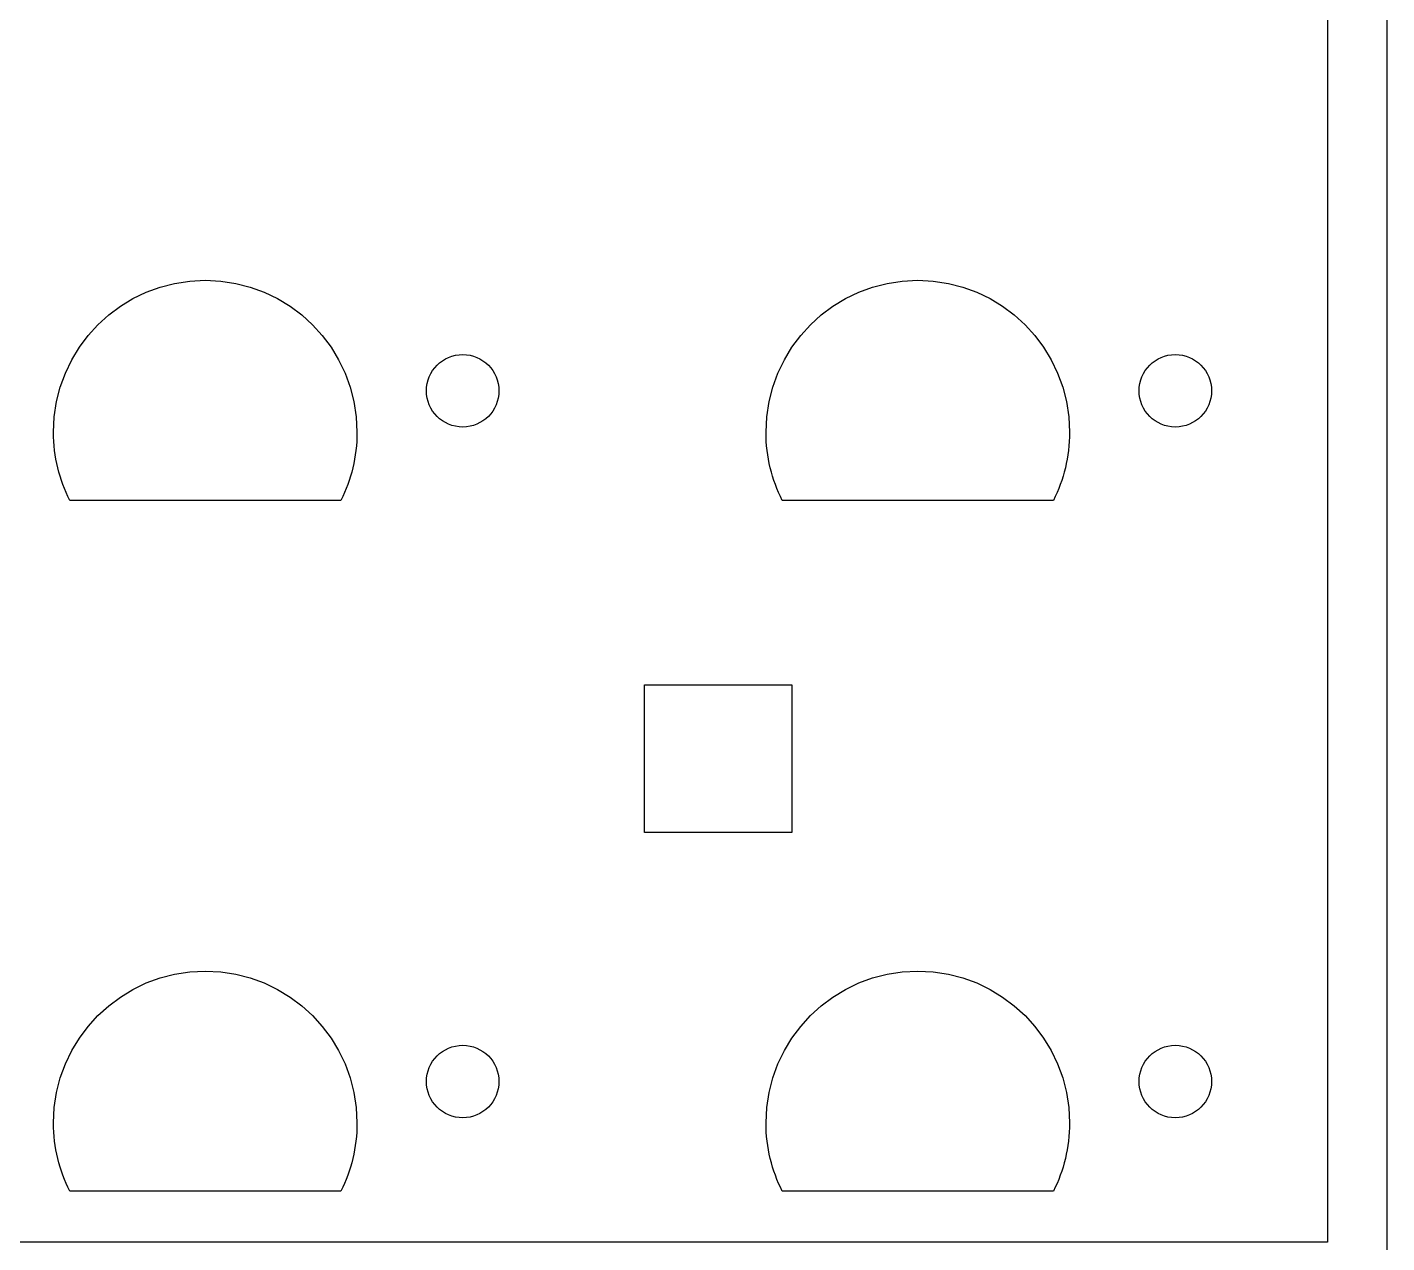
# Model space of a CAD drawing. Extents: x -370 to 54, y -4 to 394.
# Drawn here: x -57 to 53.7, y 196.4 to 295.4 of the extents above; entities that cross this region are included whole.
import ezdxf

# ---------------------------------------------------------------- set-up
doc = ezdxf.new("R2010")
doc.units = 0
doc.layers.get('0').update_dxf_attribs({"linetype": 'CONTINUOUS'})

msp = doc.modelspace()

# ---------------------------------------------------------------- linework, layer by layer
at = {"color": 5}
for p, q in [((53.709556, 394.312742), (53.709556, -4.039728)), ((-46.146548, 274.204304), (-44.962739, 274.509081)), ((-44.962739, 274.509081), (-43.736257, 274.696508)), ((-43.736257, 274.696508), (-42.473313, 274.760366)), ((-42.473313, 274.760366), (-41.210397, 274.696508)), ((-41.210397, 274.696508), (-39.983915, 274.509081)), ((-39.983915, 274.509081), (-38.800106, 274.204304)), ((11.85788, 274.204304), (13.041689, 274.509081)), ((13.041689, 274.509081), (14.268171, 274.696508)), ((14.268171, 274.696508), (15.531115, 274.760366)), ((15.531115, 274.760366), (16.794031, 274.696508)), ((16.794031, 274.696508), (18.020513, 274.509081)), ((18.020513, 274.509081), (19.204322, 274.204304)), ((-48.361343, 273.267583), (-47.281476, 273.788399)), ((-47.281476, 273.788399), (-46.146548, 274.204304)), ((-38.800106, 274.204304), (-37.665177, 273.788399)), ((-37.665177, 273.788399), (-36.585311, 273.267583)), ((9.643085, 273.267583), (10.722951, 273.788399)), ((10.722951, 273.788399), (11.85788, 274.204304)), ((19.204322, 274.204304), (20.33925, 273.788399)), ((20.33925, 273.788399), (21.419117, 273.267583)), ((-50.330916, 271.936104), (-49.379883, 272.64808)), ((-49.379883, 272.64808), (-48.361343, 273.267583)), ((-36.585311, 273.267583), (-35.566771, 272.64808)), ((-35.566771, 272.64808), (-34.615738, 271.936104)), ((7.673512, 271.936104), (8.624545, 272.64808)), ((8.624545, 272.64808), (9.643085, 273.267583)), ((21.419117, 273.267583), (22.437657, 272.64808)), ((22.437657, 272.64808), (23.38869, 271.936104)), ((-51.208203, 271.137883), (-50.330916, 271.936104)), ((-34.615738, 271.936104), (-33.738422, 271.137883)), ((6.796224, 271.137883), (7.673512, 271.936104)), ((23.38869, 271.936104), (24.266006, 271.137883)), ((-52.716794, 269.30757), (-52.005566, 270.25963)), ((-52.005566, 270.25963), (-51.208203, 271.137883)), ((-33.738422, 271.137883), (-32.941088, 270.25963)), ((-32.941088, 270.25963), (-32.22986, 269.30757)), ((5.287634, 269.30757), (5.998862, 270.25963)), ((5.998862, 270.25963), (6.796224, 271.137883)), ((24.266006, 271.137883), (25.06334, 270.25963)), ((25.06334, 270.25963), (25.774568, 269.30757)), ((-53.335623, 268.287922), (-52.716794, 269.30757)), ((-32.22986, 269.30757), (-31.611031, 268.287922)), ((4.668805, 268.287922), (5.287634, 269.30757)), ((25.774568, 269.30757), (26.393397, 268.287922)), ((-53.855871, 267.206903), (-53.335623, 268.287922)), ((-31.611031, 268.287922), (-31.090783, 267.206903)), ((4.148557, 267.206903), (4.668805, 268.287922)), ((26.393397, 268.287922), (26.913645, 267.206903)), ((-54.271331, 266.070736), (-53.855871, 267.206903)), ((-31.090783, 267.206903), (-30.675323, 266.070736)), ((3.733097, 266.070736), (4.148557, 267.206903)), ((26.913645, 267.206903), (27.329105, 266.070736)), ((-54.575764, 264.885643), (-54.271331, 266.070736)), ((-30.675323, 266.070736), (-30.37089, 264.88564)), ((3.428664, 264.885643), (3.733097, 266.070736)), ((27.329105, 266.070736), (27.633538, 264.885643)), ((-54.76299, 263.657838), (-54.575764, 264.885643)), ((-30.37089, 264.88564), (-30.183664, 263.657838)), ((3.241438, 263.657838), (3.428664, 264.885643)), ((27.633538, 264.885643), (27.820764, 263.657838)), ((-54.826772, 262.393544), (-54.76299, 263.657838)), ((-30.183664, 263.657838), (-30.119853, 262.393544)), ((3.177656, 262.393544), (3.241438, 263.657838)), ((27.820764, 263.657838), (27.884574, 262.393544)), ((-54.827195, 262.393541), (-54.826772, 262.393544)), ((-54.821551, 262.020049), (-54.827195, 262.393541)), ((-30.119853, 262.393544), (-30.125498, 262.020153)), ((3.177232, 262.393541), (3.177656, 262.393544)), ((3.182877, 262.020049), (3.177232, 262.393541)), ((27.884574, 262.393544), (27.87893, 262.020153)), ((-54.804618, 261.64944), (-54.821551, 262.020049)), ((-54.776678, 261.281854), (-54.804618, 261.64944)), ((-54.738098, 260.917423), (-54.776678, 261.281854)), ((-30.169242, 261.282057), (-30.207145, 260.917638)), ((-30.141867, 261.649609), (-30.169242, 261.282057)), ((-30.125498, 262.020153), (-30.141867, 261.649609)), ((3.19981, 261.64944), (3.182877, 262.020049)), ((3.22775, 261.281854), (3.19981, 261.64944)), ((3.26633, 260.917423), (3.22775, 261.281854)), ((27.835185, 261.282057), (27.797283, 260.917638)), ((27.862561, 261.649609), (27.835185, 261.282057)), ((27.87893, 262.020153), (27.862561, 261.649609)), ((-54.688907, 260.556294), (-54.738098, 260.917423)), ((-54.629301, 260.198589), (-54.688907, 260.556294)), ((-54.559451, 259.844462), (-54.629301, 260.198589)), ((-30.314248, 260.198764), (-30.38311, 259.844592)), ((-30.255546, 260.556492), (-30.314248, 260.198764)), ((-30.207145, 260.917638), (-30.255546, 260.556492)), ((3.315521, 260.556292), (3.26633, 260.917423)), ((3.375127, 260.198589), (3.315521, 260.556292)), ((3.444977, 259.844459), (3.375127, 260.198589)), ((27.69018, 260.198764), (27.621317, 259.844589)), ((27.748882, 260.556492), (27.69018, 260.198764)), ((27.797283, 260.917638), (27.748882, 260.556492)), ((-54.479554, 259.494038), (-54.559451, 259.844462)), ((-54.389807, 259.147461), (-54.479554, 259.494038)), ((-54.290352, 258.804869), (-54.389807, 259.147461)), ((-30.55075, 259.147495), (-30.649189, 258.804854)), ((-30.461991, 259.494123), (-30.55075, 259.147495)), ((-30.38311, 259.844592), (-30.461991, 259.494123)), ((3.524874, 259.494038), (3.444977, 259.844459)), ((3.61462, 259.147461), (3.524874, 259.494038)), ((3.714075, 258.804869), (3.61462, 259.147461)), ((27.453677, 259.147495), (27.355238, 258.804854)), ((27.542436, 259.494123), (27.453677, 259.147495)), ((27.621317, 259.844589), (27.542436, 259.494123)), ((-54.181443, 258.466394), (-54.290352, 258.804869)), ((-54.06322, 258.132181), (-54.181443, 258.466394)), ((-53.935853, 257.802362), (-54.06322, 258.132181)), ((-30.874572, 258.132093), (-31.001177, 257.802257)), ((-30.757168, 258.46634), (-30.874572, 258.132093)), ((-30.649189, 258.804854), (-30.757168, 258.46634)), ((3.822985, 258.466394), (3.714075, 258.804869)), ((3.941208, 258.132178), (3.822985, 258.466394)), ((4.068575, 257.802359), (3.941208, 258.132178)), ((27.129856, 258.132093), (27.003251, 257.802254)), ((27.24726, 258.46634), (27.129856, 258.132093)), ((27.355238, 258.804854), (27.24726, 258.46634)), ((-53.799568, 257.477072), (-53.935853, 257.802362)), ((-53.654534, 257.156454), (-53.799568, 257.477072)), ((-53.500949, 256.840641), (-53.654534, 257.156454)), ((-52.121813, 256.840641), (-53.500949, 256.840641)), ((-50.742678, 256.840641), (-52.121813, 256.840641)), ((-49.363571, 256.840641), (-50.742678, 256.840641)), ((-47.984435, 256.840641), (-49.363571, 256.840641)), ((-46.6053, 256.840641), (-47.984435, 256.840641)), ((-45.226165, 256.840641), (-46.6053, 256.840641)), ((-43.847058, 256.840641), (-45.226165, 256.840641)), ((-42.467922, 256.840641), (-43.847058, 256.840641)), ((-41.088787, 256.840641), (-42.467922, 256.840641)), ((-39.709652, 256.840641), (-41.088787, 256.840641)), ((-38.330545, 256.840641), (-39.709652, 256.840641)), ((-36.951409, 256.840641), (-38.330545, 256.840641)), ((-35.572274, 256.840641), (-36.951409, 256.840641)), ((-34.193139, 256.840641), (-35.572274, 256.840641)), ((-32.814031, 256.840641), (-34.193139, 256.840641)), ((-31.434896, 256.840641), (-32.814031, 256.840641)), ((-31.281508, 257.156392), (-31.434896, 256.840641)), ((-31.136869, 257.476976), (-31.281508, 257.156392)), ((-31.001177, 257.802257), (-31.136869, 257.476976)), ((4.20486, 257.477069), (4.068575, 257.802359)), ((4.349894, 257.156451), (4.20486, 257.477069)), ((4.503479, 256.840641), (4.349894, 257.156451)), ((5.882615, 256.840641), (4.503479, 256.840641)), ((7.26175, 256.840641), (5.882615, 256.840641)), ((8.640857, 256.840641), (7.26175, 256.840641)), ((10.019992, 256.840641), (8.640857, 256.840641)), ((11.399128, 256.840641), (10.019992, 256.840641)), ((12.778263, 256.840641), (11.399128, 256.840641)), ((14.15737, 256.840641), (12.778263, 256.840641)), ((15.536505, 256.840641), (14.15737, 256.840641)), ((16.915641, 256.840641), (15.536505, 256.840641)), ((18.294776, 256.840641), (16.915641, 256.840641)), ((19.673883, 256.840641), (18.294776, 256.840641)), ((21.053019, 256.840641), (19.673883, 256.840641)), ((22.432154, 256.840641), (21.053019, 256.840641)), ((23.811289, 256.840641), (22.432154, 256.840641)), ((25.190396, 256.840641), (23.811289, 256.840641)), ((26.569532, 256.840641), (25.190396, 256.840641)), ((26.722919, 257.156389), (26.569532, 256.840641)), ((26.867558, 257.476976), (26.722919, 257.156389)), ((27.003251, 257.802254), (26.867558, 257.476976)), ((-46.146548, 217.97664), (-44.962739, 218.281418)), ((-44.962739, 218.281418), (-43.736257, 218.468844)), ((-43.736257, 218.468844), (-42.473313, 218.532703)), ((-42.473313, 218.532703), (-41.210397, 218.468844)), ((-41.210397, 218.468844), (-39.983915, 218.281418)), ((-39.983915, 218.281418), (-38.800106, 217.97664)), ((11.85788, 217.97664), (13.041689, 218.281418)), ((13.041689, 218.281418), (14.268171, 218.468844)), ((14.268171, 218.468844), (15.531115, 218.532703)), ((15.531115, 218.532703), (16.794031, 218.468844)), ((16.794031, 218.468844), (18.020513, 218.281418)), ((18.020513, 218.281418), (19.204322, 217.97664)), ((-49.379883, 216.420416), (-48.361343, 217.039919)), ((-48.361343, 217.039919), (-47.281476, 217.560735)), ((-47.281476, 217.560735), (-46.146548, 217.97664)), ((-38.800106, 217.97664), (-37.665177, 217.560735)), ((-37.665177, 217.560735), (-36.585311, 217.039919)), ((-36.585311, 217.039919), (-35.566771, 216.420416)), ((8.624545, 216.420416), (9.643085, 217.039919)), ((9.643085, 217.039919), (10.722951, 217.560735)), ((10.722951, 217.560735), (11.85788, 217.97664)), ((19.204322, 217.97664), (20.33925, 217.560735)), ((20.33925, 217.560735), (21.419117, 217.039919)), ((21.419117, 217.039919), (22.437657, 216.420416)), ((-50.330916, 215.70844), (-49.379883, 216.420416)), ((-35.566771, 216.420416), (-34.615738, 215.70844)), ((7.673512, 215.70844), (8.624545, 216.420416)), ((22.437657, 216.420416), (23.38869, 215.70844)), ((-52.005566, 214.031967), (-51.208203, 214.91022)), ((-51.208203, 214.91022), (-50.330916, 215.70844)), ((-34.615738, 215.70844), (-33.738422, 214.910217)), ((-33.738422, 214.910217), (-32.941088, 214.031967)), ((5.998862, 214.031967), (6.796224, 214.91022)), ((6.796224, 214.91022), (7.673512, 215.70844)), ((23.38869, 215.70844), (24.266006, 214.91022)), ((24.266006, 214.91022), (25.06334, 214.031967)), ((-52.716794, 213.079904), (-52.005566, 214.031967)), ((-32.941088, 214.031967), (-32.22986, 213.079904)), ((5.287634, 213.079904), (5.998862, 214.031967)), ((25.06334, 214.031967), (25.774568, 213.079904)), ((-53.335623, 212.060255), (-52.716794, 213.079904)), ((-32.22986, 213.079904), (-31.611031, 212.060255)), ((4.668805, 212.060255), (5.287634, 213.079904)), ((25.774568, 213.079904), (26.393397, 212.060255)), ((-53.855871, 210.979234), (-53.335623, 212.060255)), ((-31.611031, 212.060255), (-31.090783, 210.979234)), ((4.148557, 210.979234), (4.668805, 212.060255)), ((26.393397, 212.060255), (26.913645, 210.979234)), ((-54.271331, 209.843067), (-53.855871, 210.979234)), ((-31.090783, 210.979234), (-30.675323, 209.843067)), ((3.733097, 209.843067), (4.148557, 210.979234)), ((26.913645, 210.979234), (27.329105, 209.843067)), ((-54.575764, 208.657967), (-54.271331, 209.843067)), ((-30.675323, 209.843067), (-30.37089, 208.657967)), ((3.428664, 208.657967), (3.733097, 209.843067)), ((27.329105, 209.843067), (27.633538, 208.657967)), ((-54.76299, 207.430162), (-54.575764, 208.657967)), ((-30.37089, 208.657967), (-30.183664, 207.430162)), ((3.241438, 207.430162), (3.428664, 208.657967)), ((27.633538, 208.657967), (27.820764, 207.430162)), ((-54.826772, 206.165866), (-54.76299, 207.430162)), ((-30.183664, 207.430162), (-30.119853, 206.165866)), ((3.177656, 206.165866), (3.241438, 207.430162)), ((27.820764, 207.430162), (27.884574, 206.165866)), ((-54.821551, 205.792373), (-54.827195, 206.165866)), ((-54.827195, 206.165866), (-54.826772, 206.165866)), ((-30.119853, 206.165866), (-30.125498, 205.792478)), ((3.182877, 205.792373), (3.177232, 206.165866)), ((3.177232, 206.165866), (3.177656, 206.165866)), ((27.884574, 206.165866), (27.87893, 205.792478)), ((-54.804618, 205.421765), (-54.821551, 205.792373)), ((-54.776678, 205.054179), (-54.804618, 205.421765)), ((-54.738098, 204.689751), (-54.776678, 205.054179)), ((-30.169242, 205.054385), (-30.207145, 204.689965)), ((-30.141867, 205.421934), (-30.169242, 205.054385)), ((-30.125498, 205.792478), (-30.141867, 205.421934)), ((3.19981, 205.421765), (3.182877, 205.792373)), ((3.22775, 205.054179), (3.19981, 205.421765)), ((3.26633, 204.689751), (3.22775, 205.054179)), ((27.835185, 205.054385), (27.797283, 204.689965)), ((27.862561, 205.421934), (27.835185, 205.054385)), ((27.87893, 205.792478), (27.862561, 205.421934)), ((-54.688907, 204.328616), (-54.738098, 204.689751)), ((-54.629301, 203.970917), (-54.688907, 204.328616)), ((-54.559451, 203.61679), (-54.629301, 203.970917)), ((-30.314248, 203.971092), (-30.38311, 203.616923)), ((-30.255546, 204.32882), (-30.314248, 203.971092)), ((-30.207145, 204.689965), (-30.255546, 204.32882)), ((3.315521, 204.328616), (3.26633, 204.689751)), ((3.375127, 203.970917), (3.315521, 204.328616)), ((3.444977, 203.61679), (3.375127, 203.970917)), ((27.69018, 203.971092), (27.621317, 203.616923)), ((27.748882, 204.32882), (27.69018, 203.971092)), ((27.797283, 204.689965), (27.748882, 204.32882)), ((-54.479554, 203.266369), (-54.559451, 203.61679)), ((-54.389807, 202.919791), (-54.479554, 203.266369)), ((-54.290352, 202.577199), (-54.389807, 202.919791)), ((-54.181443, 202.238727), (-54.290352, 202.577199)), ((-30.649189, 202.577185), (-30.757168, 202.238671)), ((-30.55075, 202.919825), (-30.649189, 202.577185)), ((-30.461991, 203.266453), (-30.55075, 202.919825)), ((-30.38311, 203.616923), (-30.461991, 203.266453)), ((3.524874, 203.266369), (3.444977, 203.61679)), ((3.61462, 202.919791), (3.524874, 203.266369)), ((3.714075, 202.577199), (3.61462, 202.919791)), ((3.822985, 202.238727), (3.714075, 202.577199)), ((27.355238, 202.577185), (27.24726, 202.238671)), ((27.453677, 202.919825), (27.355238, 202.577185)), ((27.542436, 203.266453), (27.453677, 202.919825)), ((27.621317, 203.616923), (27.542436, 203.266453)), ((-54.06322, 201.904511), (-54.181443, 202.238727)), ((-53.935853, 201.574692), (-54.06322, 201.904511)), ((-53.799568, 201.249406), (-53.935853, 201.574692)), ((-31.001177, 201.57459), (-31.136869, 201.24931)), ((-30.874572, 201.904424), (-31.001177, 201.57459)), ((-30.757168, 202.238671), (-30.874572, 201.904424)), ((3.941208, 201.904511), (3.822985, 202.238727)), ((4.068575, 201.574692), (3.941208, 201.904511)), ((4.20486, 201.249406), (4.068575, 201.574692)), ((27.003251, 201.57459), (26.867558, 201.24931)), ((27.129856, 201.904424), (27.003251, 201.57459)), ((27.24726, 202.238671), (27.129856, 201.904424)), ((-53.654534, 200.928787), (-53.799568, 201.249406)), ((-53.500949, 200.612975), (-53.654534, 200.928787)), ((-52.121813, 200.612975), (-53.500949, 200.612975)), ((-50.742678, 200.612975), (-52.121813, 200.612975)), ((-49.363571, 200.612975), (-50.742678, 200.612975)), ((-47.984435, 200.612975), (-49.363571, 200.612975)), ((-46.6053, 200.612975), (-47.984435, 200.612975)), ((-45.226165, 200.612975), (-46.6053, 200.612975)), ((-43.847058, 200.612975), (-45.226165, 200.612975)), ((-42.467922, 200.612975), (-43.847058, 200.612975)), ((-41.088787, 200.612975), (-42.467922, 200.612975)), ((-39.709652, 200.612975), (-41.088787, 200.612975)), ((-38.330545, 200.612975), (-39.709652, 200.612975)), ((-36.951409, 200.612975), (-38.330545, 200.612975)), ((-35.572274, 200.612975), (-36.951409, 200.612975)), ((-34.193139, 200.612975), (-35.572274, 200.612975)), ((-32.814031, 200.612975), (-34.193139, 200.612975)), ((-31.434896, 200.612975), (-32.814031, 200.612975)), ((-31.281508, 200.928722), (-31.434896, 200.612975)), ((-31.136869, 201.24931), (-31.281508, 200.928722)), ((4.349894, 200.928787), (4.20486, 201.249406)), ((4.503479, 200.612975), (4.349894, 200.928787)), ((5.882615, 200.612975), (4.503479, 200.612975)), ((7.26175, 200.612975), (5.882615, 200.612975)), ((8.640857, 200.612975), (7.26175, 200.612975)), ((10.019992, 200.612975), (8.640857, 200.612975)), ((11.399128, 200.612975), (10.019992, 200.612975)), ((12.778263, 200.612975), (11.399128, 200.612975)), ((14.15737, 200.612975), (12.778263, 200.612975)), ((15.536505, 200.612975), (14.15737, 200.612975)), ((16.915641, 200.612975), (15.536505, 200.612975)), ((18.294776, 200.612975), (16.915641, 200.612975)), ((19.673883, 200.612975), (18.294776, 200.612975)), ((21.053019, 200.612975), (19.673883, 200.612975)), ((22.432154, 200.612975), (21.053019, 200.612975)), ((23.811289, 200.612975), (22.432154, 200.612975)), ((25.190396, 200.612975), (23.811289, 200.612975)), ((26.569532, 200.612975), (25.190396, 200.612975)), ((26.722919, 200.928722), (26.569532, 200.612975)), ((26.867558, 201.24931), (26.722919, 200.928722))]:
    msp.add_line(p, q, dxfattribs=at)
at = {"color": 7}
for p, q in [((48.869504, 391.362707), (48.869504, 196.461029)), ((-23.788, 267.643239), (-23.597613, 267.852732)), ((-23.597613, 267.852732), (-23.38812, 268.043128)), ((-23.38812, 268.043128), (-23.161015, 268.21295)), ((-23.161015, 268.21295), (-22.917796, 268.360715)), ((-22.917796, 268.360715), (-22.65993, 268.484938)), ((-22.65993, 268.484938), (-22.388884, 268.584139)), ((-22.388884, 268.584139), (-22.106182, 268.656829)), ((-22.106182, 268.656829), (-21.813263, 268.701535)), ((-21.813263, 268.701535), (-21.511652, 268.716747)), ((-21.511652, 268.716747), (-21.210013, 268.701535)), ((-21.210013, 268.701535), (-20.917123, 268.656829)), ((-20.917123, 268.656829), (-20.634421, 268.584139)), ((-20.634421, 268.584139), (-20.363375, 268.484938)), ((-20.363375, 268.484938), (-20.10548, 268.360715)), ((-20.10548, 268.360715), (-19.862261, 268.21295)), ((-19.862261, 268.21295), (-19.635157, 268.043128)), ((-19.635157, 268.043128), (-19.425663, 267.852732)), ((-19.425663, 267.852732), (-19.235276, 267.643239)), ((34.216456, 267.643264), (34.406843, 267.852755)), ((34.406843, 267.852755), (34.616336, 268.043156)), ((34.616336, 268.043156), (34.843441, 268.212978)), ((34.843441, 268.212978), (35.08666, 268.360744)), ((35.08666, 268.360744), (35.344526, 268.484967)), ((35.344526, 268.484967), (35.615572, 268.584168)), ((35.615572, 268.584168), (35.898274, 268.656857)), ((35.898274, 268.656857), (36.191193, 268.701561)), ((36.191193, 268.701561), (36.492804, 268.716801)), ((36.492804, 268.716801), (36.794443, 268.701561)), ((36.794443, 268.701561), (37.087333, 268.656857)), ((37.087333, 268.656857), (37.370063, 268.584168)), ((37.370063, 268.584168), (37.641081, 268.484967)), ((37.641081, 268.484967), (37.898976, 268.360744)), ((37.898976, 268.360744), (38.142195, 268.212978)), ((38.142195, 268.212978), (38.369299, 268.043156)), ((38.369299, 268.043156), (38.578793, 267.852755)), ((38.578793, 267.852755), (38.76918, 267.643264)), ((-24.32902, 266.644003), (-24.229819, 266.915038)), ((-24.229819, 266.915038), (-24.105585, 267.172913)), ((-24.105585, 267.172913), (-23.957842, 267.41614)), ((-23.957842, 267.41614), (-23.788, 267.643239)), ((-19.235276, 267.643239), (-19.065463, 267.41614)), ((-19.065463, 267.41614), (-18.917691, 267.172913)), ((-18.917691, 267.172913), (-18.793457, 266.915038)), ((-18.793457, 266.915038), (-18.694284, 266.644003)), ((33.675436, 266.644031), (33.774637, 266.915066)), ((33.774637, 266.915066), (33.898871, 267.172938)), ((33.898871, 267.172938), (34.046614, 267.416166)), ((34.046614, 267.416166), (34.216456, 267.643264)), ((38.76918, 267.643264), (38.938993, 267.416166)), ((38.938993, 267.416166), (39.086765, 267.172938)), ((39.086765, 267.172938), (39.210999, 266.915066)), ((39.210999, 266.915066), (39.310172, 266.644031)), ((-24.461665, 265.766763), (-24.446425, 266.068385)), ((-24.446425, 265.465144), (-24.461665, 265.766763)), ((-24.446425, 266.068385), (-24.401721, 266.361295)), ((-24.401721, 266.361295), (-24.32902, 266.644003)), ((-18.694284, 266.644003), (-18.621584, 266.361295)), ((-18.621584, 266.361295), (-18.57688, 266.068385)), ((-18.57688, 266.068385), (-18.56164, 265.766763)), ((-18.56164, 265.766763), (-18.57688, 265.465144)), ((33.542791, 265.766791), (33.558031, 266.068413)), ((33.558031, 265.465172), (33.542791, 265.766791)), ((33.558031, 266.068413), (33.602735, 266.361321)), ((33.602735, 266.361321), (33.675436, 266.644031)), ((39.310172, 266.644031), (39.382872, 266.361321)), ((39.382872, 266.361321), (39.427576, 266.068413)), ((39.427576, 266.068413), (39.442816, 265.766791)), ((39.442816, 265.766791), (39.427576, 265.465172)), ((-24.401721, 265.172236), (-24.446425, 265.465144)), ((-24.32902, 264.889529), (-24.401721, 265.172236)), ((-24.229819, 264.618491), (-24.32902, 264.889529)), ((-24.105585, 264.360619), (-24.229819, 264.618491)), ((-18.793457, 264.618491), (-18.917691, 264.360619)), ((-18.694284, 264.889529), (-18.793457, 264.618491)), ((-18.621584, 265.172236), (-18.694284, 264.889529)), ((-18.57688, 265.465144), (-18.621584, 265.172236)), ((33.602735, 265.172265), (33.558031, 265.465172)), ((33.675436, 264.889554), (33.602735, 265.172265)), ((33.774637, 264.618519), (33.675436, 264.889554)), ((33.898871, 264.360647), (33.774637, 264.618519)), ((39.210999, 264.618519), (39.086765, 264.360647)), ((39.310172, 264.889554), (39.210999, 264.618519)), ((39.382872, 265.172265), (39.310172, 264.889554)), ((39.427576, 265.465172), (39.382872, 265.172265)), ((-23.957842, 264.117391), (-24.105585, 264.360619)), ((-23.788, 263.89029), (-23.957842, 264.117391)), ((-23.597613, 263.680799), (-23.788, 263.89029)), ((-23.38812, 263.490401), (-23.597613, 263.680799)), ((-23.161015, 263.320576), (-23.38812, 263.490401)), ((-19.635157, 263.490401), (-19.862261, 263.320576)), ((-19.425663, 263.680799), (-19.635157, 263.490401)), ((-19.235276, 263.89029), (-19.425663, 263.680799)), ((-19.065463, 264.117391), (-19.235276, 263.89029)), ((-18.917691, 264.360619), (-19.065463, 264.117391)), ((34.046614, 264.11742), (33.898871, 264.360647)), ((34.216456, 263.890318), (34.046614, 264.11742)), ((34.406843, 263.680828), (34.216456, 263.890318)), ((34.616336, 263.490429), (34.406843, 263.680828)), ((34.843441, 263.320605), (34.616336, 263.490429)), ((38.369299, 263.490429), (38.142195, 263.320605)), ((38.578793, 263.680828), (38.369299, 263.490429)), ((38.76918, 263.890318), (38.578793, 263.680828)), ((38.938993, 264.11742), (38.76918, 263.890318)), ((39.086765, 264.360647), (38.938993, 264.11742)), ((-22.917796, 263.172813), (-23.161015, 263.320576)), ((-22.65993, 263.04859), (-22.917796, 263.172813)), ((-22.388884, 262.949389), (-22.65993, 263.04859)), ((-22.106182, 262.8767), (-22.388884, 262.949389)), ((-21.813263, 262.831993), (-22.106182, 262.8767)), ((-21.511652, 262.816782), (-21.813263, 262.831993)), ((-21.210013, 262.831993), (-21.511652, 262.816782)), ((-20.917123, 262.8767), (-21.210013, 262.831993)), ((-20.634421, 262.949389), (-20.917123, 262.8767)), ((-20.363375, 263.04859), (-20.634421, 262.949389)), ((-20.10548, 263.172813), (-20.363375, 263.04859)), ((-19.862261, 263.320576), (-20.10548, 263.172813)), ((35.08666, 263.172842), (34.843441, 263.320605)), ((35.344526, 263.048619), (35.08666, 263.172842)), ((35.615572, 262.949418), (35.344526, 263.048619)), ((35.898274, 262.876726), (35.615572, 262.949418)), ((36.191193, 262.832022), (35.898274, 262.876726)), ((36.492804, 262.81681), (36.191193, 262.832022)), ((36.794443, 262.832022), (36.492804, 262.81681)), ((37.087333, 262.876726), (36.794443, 262.832022)), ((37.370063, 262.949418), (37.087333, 262.876726)), ((37.641081, 263.048619), (37.370063, 262.949418)), ((37.898976, 263.172842), (37.641081, 263.048619)), ((38.142195, 263.320605), (37.898976, 263.172842)), ((-6.72682, 241.822925), (5.273184, 241.822925)), ((-6.72682, 229.822927), (-6.72682, 241.822925)), ((5.273184, 241.822925), (5.273184, 229.822927)), ((5.273184, 229.822927), (-6.72682, 229.822927)), ((-23.957842, 211.188437), (-23.788, 211.415535)), ((-23.788, 211.415535), (-23.597613, 211.625026)), ((-23.597613, 211.625026), (-23.38812, 211.815427)), ((-23.38812, 211.815427), (-23.161015, 211.985249)), ((-23.161015, 211.985249), (-22.917796, 212.133015)), ((-22.917796, 212.133015), (-22.65993, 212.257238)), ((-22.65993, 212.257238), (-22.388884, 212.356439)), ((-22.388884, 212.356439), (-22.106182, 212.429128)), ((-22.106182, 212.429128), (-21.813263, 212.473832)), ((-21.813263, 212.473832), (-21.511652, 212.489044)), ((-21.511652, 212.489044), (-21.210013, 212.473832)), ((-21.210013, 212.473832), (-20.917123, 212.429128)), ((-20.917123, 212.429128), (-20.634421, 212.356439)), ((-20.634421, 212.356439), (-20.363375, 212.257238)), ((-20.363375, 212.257238), (-20.10548, 212.133015)), ((-20.10548, 212.133015), (-19.862261, 211.985249)), ((-19.862261, 211.985249), (-19.635157, 211.815427)), ((-19.635157, 211.815427), (-19.425663, 211.625026)), ((-19.425663, 211.625026), (-19.235276, 211.415535)), ((-19.235276, 211.415535), (-19.065463, 211.188437)), ((34.046614, 211.188493), (34.216456, 211.415592)), ((34.216456, 211.415592), (34.406843, 211.625083)), ((34.406843, 211.625083), (34.616336, 211.815484)), ((34.616336, 211.815484), (34.843441, 211.985305)), ((34.843441, 211.985305), (35.08666, 212.133071)), ((35.08666, 212.133071), (35.344526, 212.257294)), ((35.344526, 212.257294), (35.615572, 212.356495)), ((35.615572, 212.356495), (35.898274, 212.429184)), ((35.898274, 212.429184), (36.191193, 212.473888)), ((36.191193, 212.473888), (36.492804, 212.4891)), ((36.492804, 212.4891), (36.794443, 212.473888)), ((36.794443, 212.473888), (37.087333, 212.429184)), ((37.087333, 212.429184), (37.370063, 212.356495)), ((37.370063, 212.356495), (37.641081, 212.257294)), ((37.641081, 212.257294), (37.898976, 212.133071)), ((37.898976, 212.133071), (38.142195, 211.985305)), ((38.142195, 211.985305), (38.369299, 211.815484)), ((38.369299, 211.815484), (38.578793, 211.625083)), ((38.578793, 211.625083), (38.76918, 211.415592)), ((38.76918, 211.415592), (38.938993, 211.188493)), ((-24.401721, 210.133592), (-24.32902, 210.416302)), ((-24.32902, 210.416302), (-24.229819, 210.687337)), ((-24.229819, 210.687337), (-24.105585, 210.945209)), ((-24.105585, 210.945209), (-23.957842, 211.188437)), ((-19.065463, 211.188437), (-18.917691, 210.945209)), ((-18.917691, 210.945209), (-18.793457, 210.687337)), ((-18.793457, 210.687337), (-18.694284, 210.416302)), ((-18.694284, 210.416302), (-18.621584, 210.133592)), ((33.602735, 210.133648), (33.675436, 210.416359)), ((33.675436, 210.416359), (33.774637, 210.687394)), ((33.774637, 210.687394), (33.898871, 210.945266)), ((33.898871, 210.945266), (34.046614, 211.188493)), ((38.938993, 211.188493), (39.086765, 210.945266)), ((39.086765, 210.945266), (39.210999, 210.687394)), ((39.210999, 210.687394), (39.310172, 210.416359)), ((39.310172, 210.416359), (39.382872, 210.133648)), ((-24.461665, 209.539062), (-24.446425, 209.840685)), ((-24.446425, 209.237443), (-24.461665, 209.539062)), ((-24.446425, 209.840685), (-24.401721, 210.133592)), ((-24.401721, 208.944536), (-24.446425, 209.237443)), ((-18.621584, 210.133592), (-18.57688, 209.840685)), ((-18.57688, 209.237443), (-18.621584, 208.944536)), ((-18.57688, 209.840685), (-18.56164, 209.539062)), ((-18.56164, 209.539062), (-18.57688, 209.237443)), ((33.542791, 209.539119), (33.558031, 209.840741)), ((33.558031, 209.237499), (33.542791, 209.539119)), ((33.558031, 209.840741), (33.602735, 210.133648)), ((33.602735, 208.944592), (33.558031, 209.237499)), ((39.382872, 210.133648), (39.427576, 209.840741)), ((39.427576, 209.237499), (39.382872, 208.944592)), ((39.427576, 209.840741), (39.442816, 209.539119)), ((39.442816, 209.539119), (39.427576, 209.237499)), ((-24.32902, 208.661825), (-24.401721, 208.944536)), ((-24.229819, 208.39079), (-24.32902, 208.661825)), ((-24.105585, 208.132918), (-24.229819, 208.39079)), ((-23.957842, 207.889691), (-24.105585, 208.132918)), ((-18.917691, 208.132918), (-19.065463, 207.889691)), ((-18.793457, 208.39079), (-18.917691, 208.132918)), ((-18.694284, 208.661825), (-18.793457, 208.39079)), ((-18.621584, 208.944536), (-18.694284, 208.661825)), ((33.675436, 208.661882), (33.602735, 208.944592)), ((33.774637, 208.390847), (33.675436, 208.661882)), ((33.898871, 208.132975), (33.774637, 208.390847)), ((34.046614, 207.889747), (33.898871, 208.132975)), ((39.086765, 208.132975), (38.938993, 207.889747)), ((39.210999, 208.390847), (39.086765, 208.132975)), ((39.310172, 208.661882), (39.210999, 208.390847)), ((39.382872, 208.944592), (39.310172, 208.661882)), ((-23.788, 207.662589), (-23.957842, 207.889691)), ((-23.597613, 207.453099), (-23.788, 207.662589)), ((-23.38812, 207.2627), (-23.597613, 207.453099)), ((-23.161015, 207.092876), (-23.38812, 207.2627)), ((-22.917796, 206.945113), (-23.161015, 207.092876)), ((-19.862261, 207.092876), (-20.10548, 206.945113)), ((-19.635157, 207.2627), (-19.862261, 207.092876)), ((-19.425663, 207.453099), (-19.635157, 207.2627)), ((-19.235276, 207.662589), (-19.425663, 207.453099)), ((-19.065463, 207.889691), (-19.235276, 207.662589)), ((34.216456, 207.662646), (34.046614, 207.889747)), ((34.406843, 207.453155), (34.216456, 207.662646)), ((34.616336, 207.262757), (34.406843, 207.453155)), ((34.843441, 207.092932), (34.616336, 207.262757)), ((35.08666, 206.945169), (34.843441, 207.092932)), ((38.142195, 207.092932), (37.898976, 206.945169)), ((38.369299, 207.262757), (38.142195, 207.092932)), ((38.578793, 207.453155), (38.369299, 207.262757)), ((38.76918, 207.662646), (38.578793, 207.453155)), ((38.938993, 207.889747), (38.76918, 207.662646)), ((-22.65993, 206.82089), (-22.917796, 206.945113)), ((-22.388884, 206.721689), (-22.65993, 206.82089)), ((-22.106182, 206.648997), (-22.388884, 206.721689)), ((-21.813263, 206.604293), (-22.106182, 206.648997)), ((-21.511652, 206.589053), (-21.813263, 206.604293)), ((-21.210013, 206.604293), (-21.511652, 206.589053)), ((-20.917123, 206.648997), (-21.210013, 206.604293)), ((-20.634421, 206.721689), (-20.917123, 206.648997)), ((-20.363375, 206.82089), (-20.634421, 206.721689)), ((-20.10548, 206.945113), (-20.363375, 206.82089)), ((35.344526, 206.820946), (35.08666, 206.945169)), ((35.615572, 206.721745), (35.344526, 206.820946)), ((35.898274, 206.649053), (35.615572, 206.721745)), ((36.191193, 206.604349), (35.898274, 206.649053)), ((36.492804, 206.589137), (36.191193, 206.604349)), ((36.794443, 206.604349), (36.492804, 206.589137)), ((37.087333, 206.649053), (36.794443, 206.604349)), ((37.370063, 206.721745), (37.087333, 206.649053)), ((37.641081, 206.820946), (37.370063, 206.721745)), ((37.898976, 206.945169), (37.641081, 206.820946)), ((48.869504, 196.461029), (-159.81623, 196.461029))]:
    msp.add_line(p, q, dxfattribs=at)

doc.saveas('drawing.dxf')
